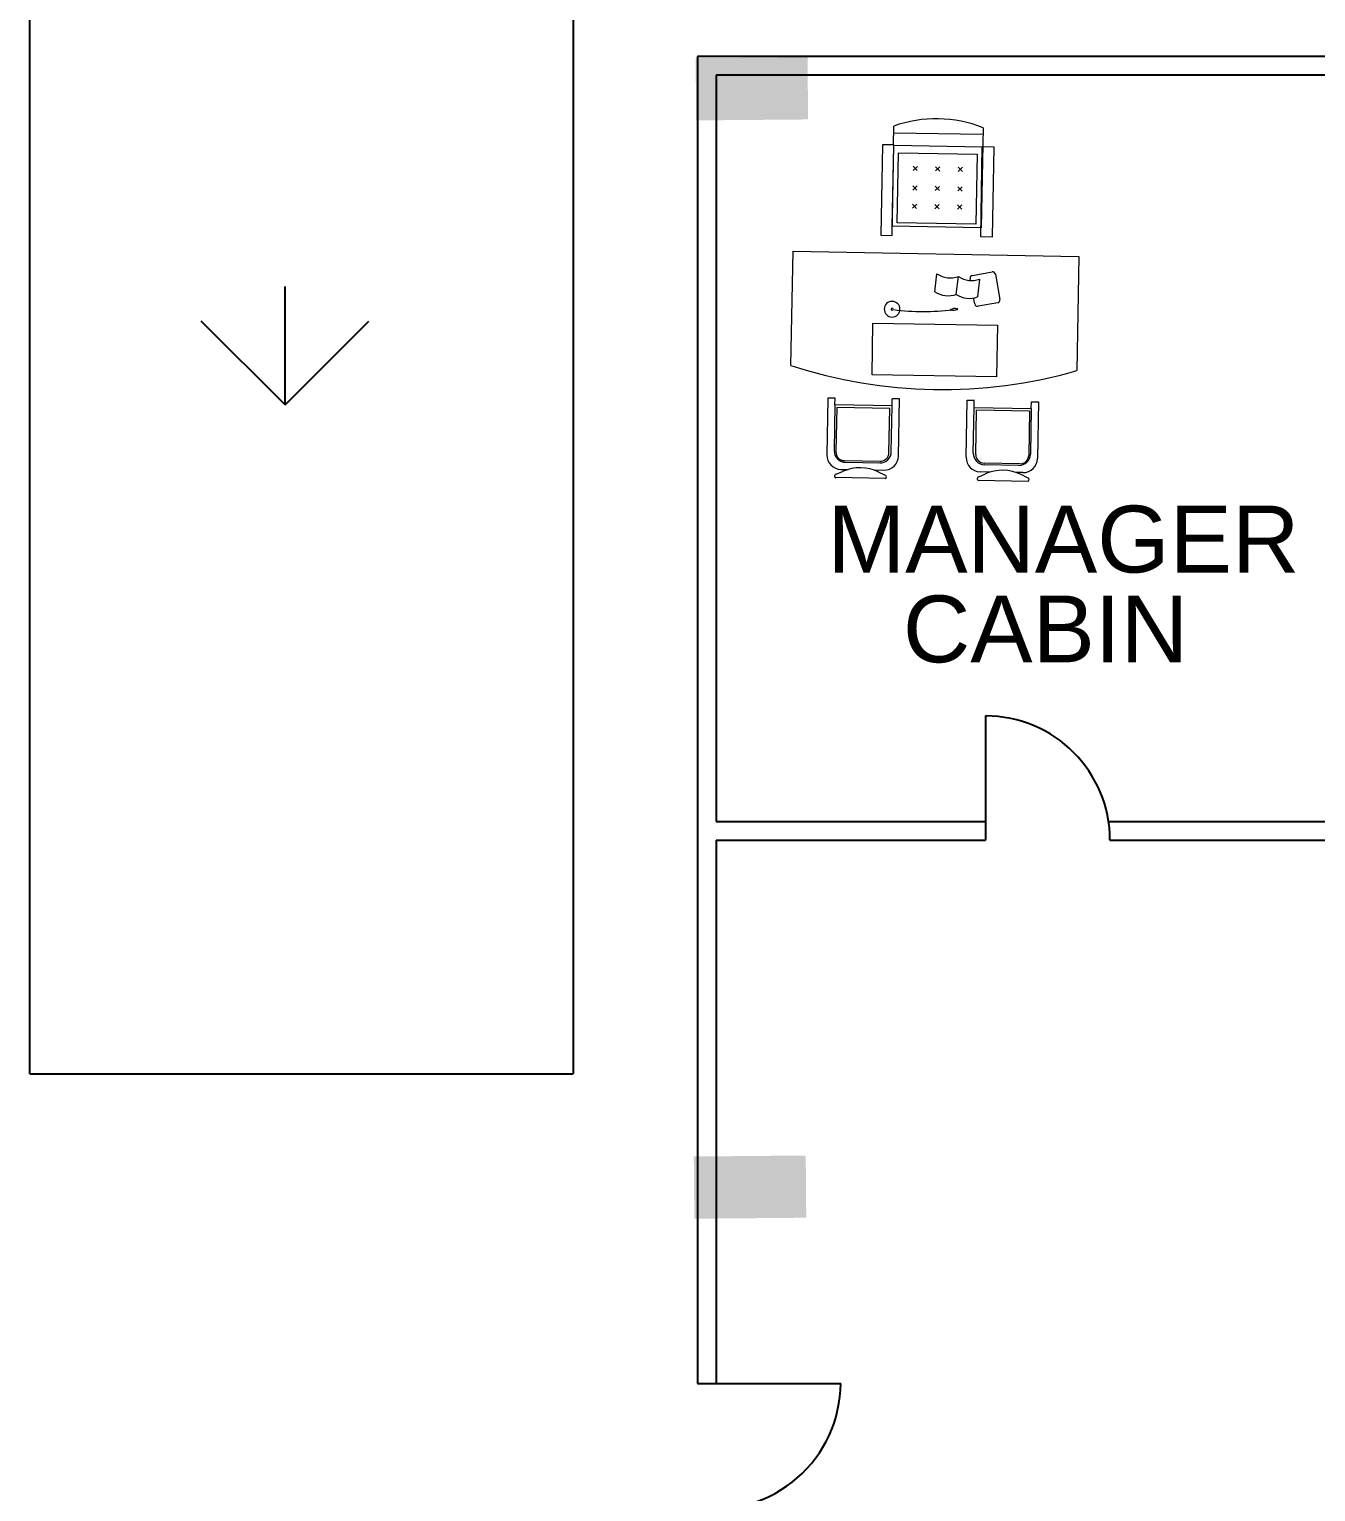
# Model space of a CAD drawing. Header units: millimetres. Extents: x 587797 to 2274247, y 1711 to 439204.
# Drawn here: x 1145299 to 1155642, y 257610 to 269367 of the extents above; entities that cross this region are included whole.
import ezdxf

# ---------------------------------------------------------------- set-up
doc = ezdxf.new("R2010")
doc.units = ezdxf.units.MM
doc.layers.add('finiture', color=7, linetype='Continuous', lineweight=20)
doc.styles.get("Standard").update_dxf_attribs({"font": 'arial.ttf'})

msp = doc.modelspace()

# ---------------------------------------------------------------- hatches: boundary and pattern name
h = msp.add_hatch()
h.set_pattern_fill('GRASS', color=3, scale=200)
h.set_pattern_definition([(90, (-2545329, -789734), (-3592.1024, 3592.1024), [952.5, -6231.705]), (45, (-2545329, -789734), (-3592.1024, 3592.1024), [952.5, -4127.5]), (135, (-2545329, -789734), (-3592.1024, -3592.1024), [952.5, -4127.5])])
h.paths.add_polyline_path([(1168134.671, 270697.253), (1168134.671, 260969.394), (1173805.901, 260970.284), (1173805.901, 298827.214), (1145298.656, 298827.214), (1145304.187, 260970.284), (1149672.609, 260970.284), (1149672.609, 270697.253)])
h.paths.add_polyline_path([(1145307.553, 242126.38), (1157165.097, 242126.38), (1157165.097, 247753.472), (1149672.609, 247753.472), (1149671.603, 256058.022), (1145305.867, 256057.494)])
h.paths.add_polyline_path([(1173804.214, 256060.943), (1168133.666, 256060.257), (1168134.671, 247753.472), (1160829.378, 247753.472), (1160829.378, 242126.38), (1173805.901, 242126.38)])
h.paths.add_polyline_path([(1146288.882, 284238.125), (1171249.293, 283751.054), (1171324.986, 287629.996), (1146364.575, 288117.068)], flags=24)
h.paths.add_polyline_path([(1149029.526, 243648.274), (1153058.617, 243637.811), (1153061.707, 244827.547), (1149032.616, 244838.009)], flags=24)
h.paths.add_polyline_path([(1149032.726, 244880.388), (1153239.701, 244869.463), (1153242.791, 246059.199), (1149035.815, 246070.123)], flags=24)
h.paths.add_polyline_path([(1164587.918, 243913.625), (1168617.008, 243903.162), (1168620.098, 245092.898), (1164591.007, 245103.36)], flags=24)
h.paths.add_polyline_path([(1164591.117, 245145.739), (1168798.093, 245134.814), (1168801.182, 246324.55), (1164594.207, 246335.474)], flags=24)
h = msp.add_hatch(color=256)
h.dxf.hatch_style = 1
h.paths.add_polyline_path([(1151560.578, 268641.618), (1151556.29, 269141.6), (1150656.323, 269133.882), (1150660.611, 268633.9)])
h = msp.add_hatch(color=256)
h.dxf.hatch_style = 1
h.paths.add_polyline_path([(1151545.813, 259812.821), (1151541.525, 260312.803), (1150641.558, 260305.085), (1150645.846, 259805.103)])

# ---------------------------------------------------------------- linework, layer by layer
for p, q in [((1145304.187, 260970.284), (1145298.656, 298827.214)), ((1149672.609, 270697.253), (1149672.609, 260970.284)), ((1167122.609, 269146.667), (1150672.609, 269146.667)), ((1150672.609, 269146.667), (1150672.609, 258480.661)), ((1156822.609, 268996.667), (1150822.609, 268996.667)), ((1150822.609, 268996.667), (1150822.609, 262996.667)), ((1150822.609, 268996.667), (1150822.609, 262996.667)), ((1152987.831, 263846.667), (1152987.831, 262846.667)), ((1150822.609, 262996.667), (1152987.831, 262996.667)), ((1153976.517, 262996.667), (1156822.609, 262996.667)), ((1150822.609, 262846.667), (1150822.609, 258480.661)), ((1150822.609, 262846.667), (1152987.831, 262846.667)), ((1153987.831, 262846.667), (1156822.609, 262846.667)), ((1145304.187, 260970.284), (1149672.609, 260970.284)), ((1150672.609, 258480.661), (1151822.609, 258480.661))]:
    msp.add_line(p, q)
for centre, radius, start, end in [((1152987.831, 262846.667), 1000, 0, 90), ((1150807.319, 258486.994), 1015.31, 262.3755717, 359.6426021)]:
    msp.add_arc(centre, radius, start, end)
at = {"layer": 'finiture'}
for p, q in [((1152246.841, 268434.127), (1152249.604, 268588.09)), ((1152248.654, 268535.159), (1152966.683, 268522.275)), ((1152967.633, 268575.206), (1152953.204, 267771.1)), ((1152157.935, 268438.51), (1152144.887, 267711.375)), ((1152250.365, 268436.852), (1152157.935, 268438.51)), ((1152246.69, 268425.708), (1152235.057, 267777.418)), ((1152237.317, 267709.717), (1152250.365, 268436.852)), ((1152246.841, 268434.127), (1152964.87, 268421.243)), ((1152948.399, 267696.957), (1152961.446, 268424.092)), ((1152961.446, 268424.092), (1153053.877, 268422.433)), ((1153053.877, 268422.433), (1153040.829, 267695.298)), ((1152277.771, 267810.34), (1152287.893, 268374.436)), ((1152287.893, 268374.436), (1152919.535, 268363.102)), ((1152919.535, 268363.102), (1152909.412, 267799.005)), ((1152404.213, 268230.599), (1152439.49, 268264.633)), ((1152438.868, 268229.977), (1152404.835, 268265.255)), ((1152585.243, 268227.351), (1152620.52, 268261.384)), ((1152619.899, 268226.729), (1152585.865, 268262.006)), ((1152766.274, 268224.102), (1152801.551, 268258.136)), ((1152800.929, 268223.481), (1152766.896, 268258.758)), ((1152401.385, 268073.034), (1152436.663, 268107.067)), ((1152436.041, 268072.412), (1152402.007, 268107.689)), ((1152582.416, 268069.785), (1152617.693, 268103.819)), ((1152617.071, 268069.164), (1152583.038, 268104.441)), ((1152763.446, 268066.537), (1152798.724, 268100.57)), ((1152798.102, 268065.915), (1152764.068, 268101.192)), ((1152398.768, 267927.14), (1152434.045, 267961.173)), ((1152433.423, 267926.518), (1152399.389, 267961.795)), ((1152579.798, 267923.892), (1152615.075, 267957.925)), ((1152614.453, 267923.27), (1152580.42, 267958.547)), ((1152760.829, 267920.643), (1152796.106, 267954.677)), ((1152795.484, 267920.021), (1152761.45, 267955.298)), ((1152144.887, 267711.375), (1152237.317, 267709.717)), ((1152953.204, 267771.1), (1152235.175, 267783.985)), ((1152909.412, 267799.005), (1152277.771, 267810.34)), ((1151422.779, 266663.389), (1151439.269, 267582.366)), ((1151439.269, 267582.366), (1153736.712, 267541.14)), ((1153040.829, 267695.298), (1152948.399, 267696.957)), ((1153736.712, 267541.14), (1153720.222, 266622.163)), ((1152579.294, 267256.443), (1152596.849, 267400.021)), ((1152751.292, 267235.413), (1152768.847, 267378.991)), ((1152865.833, 267346.725), (1152863.13, 267361.637)), ((1152881.642, 267388.345), (1153039.909, 267417.034)), ((1152939.909, 267358.076), (1152922.354, 267214.498)), ((1153066.617, 267398.523), (1153103.504, 267195.036)), ((1152900.017, 267158.15), (1152891.244, 267206.544)), ((1153084.992, 267168.328), (1152926.725, 267139.639)), ((1152074.829, 266589.612), (1152082.276, 267004.613)), ((1152082.276, 267004.613), (1153082.725, 266986.66)), ((1153082.725, 266986.66), (1153075.279, 266571.66)), ((1153075.279, 266571.66), (1152074.829, 266589.612)), ((1151720.342, 266402.066), (1151712.153, 265945.673)), ((1151777.778, 266401.035), (1151720.342, 266402.066)), ((1151776.803, 266346.695), (1151770.207, 265979.104)), ((1151776.803, 266346.695), (1151777.778, 266401.035)), ((1152236.292, 266338.45), (1151776.803, 266346.695)), ((1151790.651, 266326.249), (1151784.244, 265969.187)), ((1152216.692, 266318.604), (1151790.651, 266326.249)), ((1152210.285, 265961.542), (1152216.692, 266318.604)), ((1152229.696, 265970.859), (1152236.292, 266338.45)), ((1152294.759, 266394.855), (1152235.461, 266395.919)), ((1152236.061, 266337.572), (1152237.107, 266395.89)), ((1152286.513, 265935.367), (1152294.759, 266394.855)), ((1152830.924, 265925.598), (1152839.17, 266385.086)), ((1152839.17, 266385.086), (1152898.467, 266384.022)), ((1152888.979, 265959.029), (1152895.575, 266326.619)), ((1152895.575, 266326.619), (1153355.064, 266318.374)), ((1152895.775, 266325.734), (1152896.821, 266384.052)), ((1152908.043, 265949.021), (1152914.45, 266306.084)), ((1152914.45, 266306.084), (1153340.491, 266298.439)), ((1153340.491, 266298.439), (1153334.084, 265941.377)), ((1153355.064, 266318.374), (1153348.467, 265950.783)), ((1153355.064, 266318.374), (1153356.039, 266372.715)), ((1153356.039, 266372.715), (1153413.475, 266371.684)), ((1153413.475, 266371.684), (1153405.285, 265915.291)), ((1151824.964, 265828.74), (1151881.67, 265827.722)), ((1151851.93, 265899.027), (1152140.125, 265893.856)), ((1151860.456, 265885.557), (1152136.149, 265880.61)), ((1152088.31, 265824.014), (1152169.58, 265822.556)), ((1153263.924, 265873.69), (1152975.73, 265878.861)), ((1153254.921, 265860.535), (1152979.228, 265865.482)), ((1152178.957, 265755.063), (1151784.475, 265762.142)), ((1151787.149, 265788.908), (1151838.264, 265812.07)), ((1152177.245, 265781.908), (1152126.993, 265806.889)), ((1152931.943, 265741.552), (1153326.425, 265734.473)), ((1152934.617, 265768.317), (1152985.733, 265791.479)), ((1153025.006, 265807.206), (1152943.735, 265808.664)), ((1153288.352, 265802.48), (1153231.645, 265803.498)), ((1153324.713, 265761.318), (1153274.461, 265786.298))]:
    msp.add_line(p, q, dxfattribs=at)
for centre, radius, start, end in [((1152591.521, 267628.823), 1018.381, 68.3261098, 109.6178642), ((1152704.387, 267561.524), 194.029, 236.3420099, 289.716203), ((1152875.148, 267534.263), 187.713, 235.8764774, 290.1817354), ((1152885.74, 267365.735), 22.978, 100.2744887, 190.2744887), ((1153044.008, 267394.425), 22.978, 10.2744887, 100.2744887), ((1152686.832, 267417.946), 194.029, 236.3420099, 289.716203), ((1152857.593, 267390.686), 187.713, 235.876477, 290.1817358), ((1152235.997, 267116.28), 63.19, 178.971987, 358.971987), ((1152235.997, 267116.28), 63.19, 358.971987, 178.971987), ((1152235.997, 267116.28), 8.617, 178.971987, 358.971987), ((1152235.997, 267116.28), 8.617, 358.971987, 178.971987), ((1152486.407, 268882.715), 1785.508, 262.4233283, 277.6024946), ((1152708.631, 267111.49), 3.447, 178.971987, 358.971987), ((1152708.631, 267111.49), 3.447, 358.971987, 178.971987), ((1152738.659, 267069.078), 52.161, 66.3279515, 125.909822), ((1152729.009, 267159.098), 52.161, 246.3279515, 305.909822), ((1152759.989, 267116.732), 3.447, 358.971987, 178.971987), ((1152759.989, 267116.732), 3.447, 178.971987, 358.971987), ((1152922.626, 267162.248), 22.978, 190.2744887, 280.2744887), ((1153080.894, 267190.938), 22.978, 280.2744887, 10.2744887), ((1152638.664, 270385.694), 3915.856, 251.9104558, 286.0335182), ((1151827.025, 265943.612), 114.891, 178.971987, 268.971987), ((1151862.105, 265977.455), 91.913, 178.971987, 268.971987), ((1151853.167, 265967.95), 68.934, 178.971987, 268.971987), ((1152137.798, 265972.508), 91.913, 268.971987, 358.971987), ((1152141.362, 265962.779), 68.934, 268.971987, 358.971987), ((1152171.641, 265937.428), 114.891, 268.971987, 358.971987), ((1152980.877, 265957.38), 91.913, 178.971987, 268.971987), ((1152976.966, 265947.785), 68.934, 178.971987, 268.971987), ((1153256.57, 265952.432), 91.913, 268.971987, 358.971987), ((1153265.161, 265942.613), 68.934, 268.971987, 358.971987), ((1151978.317, 265501.057), 341.092, 63.8592001, 114.2425081), ((1152945.797, 265923.536), 114.891, 178.971987, 268.971987), ((1153123.341, 265480.51), 341.092, 63.7014659, 114.0847738), ((1153290.413, 265917.352), 114.891, 268.971987, 358.971987), ((1151786.514, 265774.945), 14.07, 82.2304505, 260.1811401), ((1152177.378, 265767.931), 14.07, 277.7628339, 95.7135235), ((1152933.982, 265754.354), 14.07, 82.2304505, 260.1811401), ((1153324.846, 265747.341), 14.07, 277.7628339, 95.7135235)]:
    msp.add_arc(centre, radius, start, end, dxfattribs=at)

# ---------------------------------------------------------------- texts
for s, p in [('MANAGER', (1151716.541, 264999.586)), ('CABIN', (1152322.82, 264277.482))]:
    msp.add_text(s, height=537.2628).set_placement(p)

doc.saveas('drawing.dxf')
